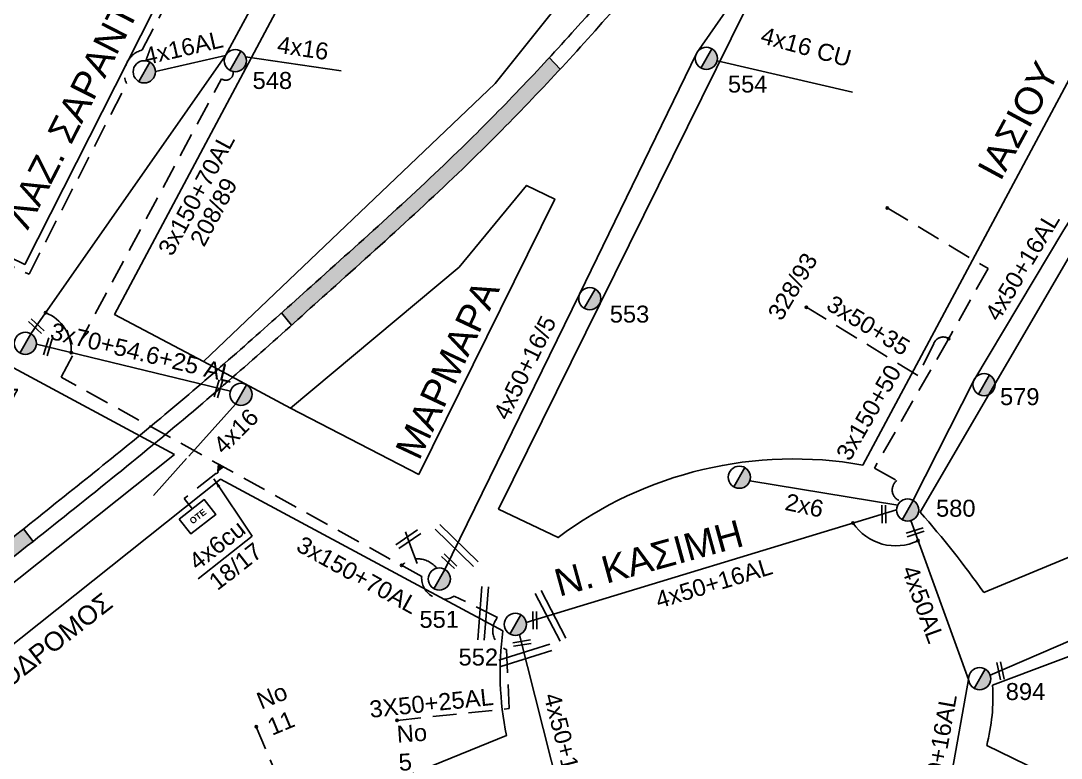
# Model space of a CAD drawing. Header units: millimetres. Extents: x 1091 to 3521, y 1177 to 2968.
# Drawn here: x 1707 to 1817.4, y 2702.1 to 2780.3 of the extents above; entities that cross this region are included whole.
import ezdxf
from ezdxf.enums import TextEntityAlignment as Align

# ---------------------------------------------------------------- set-up
doc = ezdxf.new("R2010")
doc.units = ezdxf.units.MM
doc.linetypes.add('DASHED', pattern=[19.05, 12.7, -6.35])
for name, color, linetype, lineweight in [('2x6', 7, 'SYN_LINE', 30), ('3x150+50', 7, 'Continuous', 30), ('3X50+25AL', 7, 'DASHED', 30), ('4x16', 7, 'Continuous', 30), ('4x50+16_5', 7, 'Continuous', 30), ('Άγνωστα', 7, 'Continuous', 30), ('Γυμνά εναέρια ΧΤ (3Φ)   4x16AL', 7, 'Continuous', 30), ('Γυμνά εναέρια ΧΤ (3Φ) 4x50AL', 7, 'Continuous', 30), ('Γυμνά εναέρια ΧΤ και ΦΟΠ (3Φ)   4x50+16AL', 7, 'Continuous', 30), ('Εναέρια παροχή ΧΤ 4x16', 7, 'SYN_LINE', 30), ('Καλωδια Χ.Τ. 3x50+35', 7, 'Continuous', 30), ('Καλώδια ΧΤ   3x150+70AL', 7, 'DASHED', 30), ('Καλώδια ΧΤ   3x150AL+50CU', 7, 'DASHED', 30), ('Συνεστραμμένα ΧΤ   3x70+54.6+25 AL', 7, 'SYN_LINE', 30), ('Υπόγεια Καλώδια Δικτύου ΧΤ   .15', 7, 'DASHED', 30), ('Υπόγεια καλώδια Παροχών ΧΤ   4x50AL', 7, 'DASHED', 30), ('Υπόγεια καλώδια Παροχών ΧΤ   4x6', 7, 'DASHED', 30)]:
    doc.layers.add(name, color=color, linetype=linetype, lineweight=lineweight)
for name, color, linetype in [('Pillar OTE', 7, 'Continuous'), ('TEXT ΚΑΛΩΔΙΩΝ', 7, 'Continuous'), ('Επιγραφές - Σχήματα', 7, 'Continuous'), ('Μηχανική τομή', 7, 'Continuous'), ('Στύλος ΦΜ', 7, 'Continuous'), ('Στύλος ΦΜ @ 1', 7, 'Continuous'), ('Συνδέσεις', 7, 'Continuous'), ('Τομή', 7, 'Continuous'), ('Υπόβαθρο ΔΕΗ', 7, 'Continuous')]:
    doc.layers.add(name, color=color, linetype=linetype)
doc.styles.add('arial', font='arial.ttf')
doc.styles.get("Standard").update_dxf_attribs({"font": 'arial.ttf', "height": 1.8})
doc.linetypes.add('SYN_LINE', pattern='A,0.5,-0.0001,["/\\/\\/\\/",Standard,S=0.1,R=0,X=0,Y=-0.05],-0.25', length=0.7501)
doc.dimstyles.new('ISO-25', dxfattribs={"dimtxt": 2.5, "dimasz": 2.5, "dimexe": 1.25, "dimexo": 0.625, "dimtad": 1, "dimtxsty": 'Standard', "dimcen": 2.5, "dimadec": 0, "dimazin": 0, "dimtfac": 1, "dimtmove": 0, "dimatfit": 3, "dimfxl": 1, "dimarcsym": 0})

# ---------------------------------------------------------------- blocks, each defined once
blk = doc.blocks.new('ΥΠΑΡΧΩΝ ΤΣΙΜΕΝΤΕΝΙΟΣ ΣΤΥΛΟΣ')
at = {"layer": 'Στύλος ΦΜ'}
blk.add_hatch(color=7, dxfattribs=at).paths.add_polyline_path([(-1.29, -2.28, 0.574793), (2.62, 0, 0.268822), (1.3, 2.27)])
at = {"layer": 'Στύλος ΦΜ', "color": 7}
blk.add_line((-1.29, -2.28), (1.3, 2.27), dxfattribs=at)
blk.add_circle((0, 0), 2.62, dxfattribs=at)
at = {"layer": 'Στύλος ΦΜ', "flags": 4}
for tag, p in [('ΑΡΙΘΜΟΣ', (-4.68, 8.05)), ('ΤΥΠΟΣ', (-4.91, 3.03))]:
    blk.add_attdef(tag, p, '', height=4, dxfattribs=at)
blk = doc.blocks.new('_ΣΥΝΔΕΣΗ')
at = {"layer": 'Συνδέσεις', "linetype": 'SYN_LINE', "ltscale": 40}
blk.add_hatch(color=256, dxfattribs=at).paths.add_polyline_path([(0.5, -0.01, 1), (-0.5, -0.01, 1)])
at = {"layer": 'Συνδέσεις'}
blk.add_circle((0, -0.01), 0.5, dxfattribs=at)
blk = doc.blocks.new('ΤΟΜΗ')
at = {"layer": 'Τομή', "ltscale": 40}
for p, q in [((11.33, -0.65), (-11.4, -0.65)), ((11.33, -3.42), (-11.4, -3.42))]:
    blk.add_line(p, q, dxfattribs=at)
blk = doc.blocks.new('ΜΗΧΑΝΙΚΗ ΤΟΜΗ')
at = {"layer": 'Μηχανική τομή', "ltscale": 40}
for p, q in [((-3.79, 1.21), (3.79, 1.21)), ((3.79, -0.34), (-3.79, -0.34))]:
    blk.add_line(p, q, dxfattribs=at)
blk = doc.blocks.new('PILLAR ΟΤΕ')
at = {"layer": 'Pillar OTE', "ltscale": 40}
blk.add_lwpolyline([(-3.31, 2.02), (3.39, 2.02), (3.39, -1.99), (-3.31, -1.99)], close=True, dxfattribs=at)
at = {"layer": 'Pillar OTE', "insert": (-1.81, 0.71), "char_height": 1.3575, "width": 109.961, "attachment_point": 1}
blk.add_mtext('{\\fArial|b1|i0|c161|p34;OTE}', dxfattribs=at)
blk = doc.blocks.new('τομή_')
at = {"layer": 'Επιγραφές - Σχήματα'}
for p, q in [((-1.287, -0.22), (0.131, 0.749)), ((-1.08, -0.463), (0.339, 0.506)), ((-0.662, 0.625), (-0.294, -0.367))]:
    blk.add_line(p, q, dxfattribs=at)

msp = doc.modelspace()

# ---------------------------------------------------------------- hatches: boundary and pattern name
at = {"layer": 'Pillar OTE', "ltscale": 40}
h = msp.add_hatch(color=256, dxfattribs=at)
h.dxf.hatch_style = 1
h.paths.add_polyline_path([(1727.97, 2733.29), (1727.91, 2732.56), (1728.52, 2732.99)])
at = {"layer": 'Υπόβαθρο ΔΕΗ', "lineweight": -3, "ltscale": 0.1}
h = msp.add_hatch(color=256, dxfattribs=at)
h.dxf.hatch_style = 1
edge = h.paths.add_edge_path()
edge.add_spline(control_points=[(1537.41, 2549.21), (1537.63, 2549.51), (1540.34, 2553.11), (1545.72, 2560.4), (1552.44, 2569.92), (1556.97, 2575.9), (1558.76, 2578.25)], knot_values=[260.98887, 260.98887, 260.98887, 260.98887, 262.113706, 274.518577, 288.177921, 297.038871, 297.038871, 297.038871, 297.038871], degree=3, periodic=0)
edge.add_line((1558.76, 2578.25), (1557.49, 2579.35))
edge.add_spline(control_points=[(1557.49, 2579.35), (1557.35, 2579.17), (1557.22, 2578.98), (1555.84, 2577.18), (1554.6, 2575.54), (1552.15, 2572.26), (1550.94, 2570.6), (1547.84, 2566.31), (1545.96, 2563.67), (1542.57, 2558.96), (1541.05, 2556.89), (1538.39, 2553.3), (1537.25, 2551.78), (1536.11, 2550.26)], knot_values=[261.050003, 261.050003, 261.050003, 261.050003, 261.732834, 261.732834, 267.859852, 267.859852, 273.986871, 273.986871, 283.703429, 283.703429, 291.439526, 291.439526, 297.142348, 297.142348, 297.142348, 297.142348], degree=3, periodic=0)
edge.add_line((1536.11, 2550.26), (1537.41, 2549.21))
edge = h.paths.add_edge_path()
edge.add_spline(control_points=[(1580.64, 2606.16), (1581.29, 2606.94), (1584.02, 2610.2), (1589.5, 2616.9), (1594.8, 2622.82), (1597.93, 2626.33), (1598.13, 2626.55)], knot_values=[332.50931, 332.50931, 332.50931, 332.50931, 335.550703, 345.259731, 358.48712, 359.372362, 359.372362, 359.372362, 359.372362], degree=3, periodic=0)
edge.add_spline(control_points=[(1598.13, 2626.55), (1600.08, 2628.74), (1602.02, 2630.93), (1603.98, 2633.1)], knot_values=[359.372362, 359.372362, 359.372362, 359.372362, 368.154974, 368.154974, 368.154974, 368.154974], degree=3, periodic=0)
edge.add_line((1603.98, 2633.1), (1602.91, 2634.4))
edge.add_spline(control_points=[(1602.91, 2634.4), (1602.29, 2633.71), (1601.67, 2633.03), (1599.69, 2630.81), (1598.32, 2629.28), (1596.96, 2627.75)], knot_values=[359.492505, 359.492505, 359.492505, 359.492505, 362.259038, 362.259038, 368.403252, 368.403252, 368.403252, 368.403252], degree=3, periodic=0)
edge.add_spline(control_points=[(1596.96, 2627.75), (1596.88, 2627.65), (1596.79, 2627.56), (1595.26, 2625.84), (1593.81, 2624.22), (1591.22, 2621.29), (1590.07, 2619.99), (1587.8, 2617.36), (1586.68, 2616.03), (1584.05, 2612.87), (1582.54, 2611.04), (1580.5, 2608.59), (1579.97, 2607.95), (1579.44, 2607.32)], knot_values=[332.62243, 332.62243, 332.62243, 332.62243, 333.004816, 333.004816, 339.531417, 339.531417, 344.713491, 344.713491, 349.895565, 349.895565, 357.003007, 357.003007, 359.492505, 359.492505, 359.492505, 359.492505], degree=3, periodic=0)
edge.add_line((1579.44, 2607.32), (1580.64, 2606.16))
edge = h.paths.add_edge_path()
edge.add_spline(control_points=[(1742.07, 2753.73), (1746.92, 2758.08), (1751.74, 2762.46), (1756.36, 2767.04)], knot_values=[551.674484, 551.674484, 551.674484, 551.674484, 571.199355, 571.199355, 571.199355, 571.199355], degree=3, periodic=0)
edge.add_spline(control_points=[(1756.36, 2767.04), (1756.38, 2767.06), (1758.22, 2768.88), (1760.04, 2770.74), (1761.81, 2772.6)], knot_values=[571.199355, 571.199355, 571.199355, 571.199355, 571.281656, 578.987754, 578.987754, 578.987754, 578.987754], degree=3, periodic=0)
edge.add_spline(control_points=[(1761.81, 2772.6), (1762.62, 2773.46), (1763.43, 2774.32), (1764.23, 2775.19)], knot_values=[578.987754, 578.987754, 578.987754, 578.987754, 582.527531, 582.527531, 582.527531, 582.527531], degree=3, periodic=0)
edge.add_line((1764.23, 2775.19), (1763.09, 2776.42))
edge.add_spline(control_points=[(1763.09, 2776.42), (1762.27, 2775.53), (1761.44, 2774.64), (1760.6, 2773.76)], knot_values=[579.000974, 579.000974, 579.000974, 579.000974, 582.663195, 582.663195, 582.663195, 582.663195], degree=3, periodic=0)
edge.add_spline(control_points=[(1760.6, 2773.76), (1760.38, 2773.53), (1760.16, 2773.3), (1757.94, 2770.97), (1755.91, 2768.92), (1753.33, 2766.4), (1752.81, 2765.91), (1752.3, 2765.41)], knot_values=[567.142828, 567.142828, 567.142828, 567.142828, 568.110213, 568.110213, 576.851211, 576.851211, 579.000974, 579.000974, 579.000974, 579.000974], degree=3, periodic=0)
edge.add_spline(control_points=[(1752.3, 2765.41), (1750.2, 2763.4), (1748.07, 2761.42), (1743.24, 2757.01), (1740.52, 2754.58), (1736.77, 2751.21), (1735.72, 2750.27), (1734.68, 2749.33)], knot_values=[543.23113, 543.23113, 543.23113, 543.23113, 552.002269, 552.002269, 562.923172, 562.923172, 567.142828, 567.142828, 567.142828, 567.142828], degree=3, periodic=0)
edge.add_line((1734.68, 2749.33), (1735.72, 2748.03))
edge.add_spline(control_points=[(1735.72, 2748.03), (1737.12, 2749.27), (1739.23, 2751.18), (1741.35, 2753.08), (1742.07, 2753.73)], knot_values=[543.137533, 543.137533, 543.137533, 543.137533, 548.757021, 551.674464, 551.674464, 551.674464, 551.674464], degree=3, periodic=0)
edge.add_spline(control_points=[(1742.07, 2753.73), (1742.07, 2753.73), (1742.07, 2753.73), (1742.07, 2753.73)], knot_values=[551.674464, 551.674464, 551.674464, 551.674464, 551.674484, 551.674484, 551.674484, 551.674484], degree=3, periodic=0)
edge = h.paths.add_edge_path()
edge.add_spline(control_points=[(1797.62, 2816.77), (1799.16, 2819.01), (1802.26, 2823.61), (1805.23, 2828.29), (1806.72, 2830.69)], knot_values=[635.891223, 635.891223, 635.891223, 635.891223, 644.044754, 652.524779, 652.524779, 652.524779, 652.524779], degree=3, periodic=0)
edge.add_spline(control_points=[(1806.72, 2830.69), (1806.74, 2830.72), (1806.75, 2830.75), (1806.77, 2830.78)], knot_values=[652.524779, 652.524779, 652.524779, 652.524779, 652.626047, 652.626047, 652.626047, 652.626047], degree=3, periodic=0)
edge.add_spline(control_points=[(1806.77, 2830.78), (1807.22, 2831.5), (1807.66, 2832.23), (1808.1, 2832.96)], knot_values=[652.626047, 652.626047, 652.626047, 652.626047, 655.179142, 655.179142, 655.179142, 655.179142], degree=3, periodic=0)
edge.add_line((1808.1, 2832.96), (1806.62, 2833.74))
edge.add_spline(control_points=[(1806.62, 2833.74), (1806.22, 2833.07), (1805.81, 2832.4), (1805.4, 2831.74)], knot_values=[652.722274, 652.722274, 652.722274, 652.722274, 655.080982, 655.080982, 655.080982, 655.080982], degree=3, periodic=0)
edge.add_spline(control_points=[(1805.35, 2831.66), (1803.45, 2828.56), (1801.49, 2825.51), (1798.41, 2820.89), (1797.33, 2819.3), (1796.25, 2817.72)], knot_values=[635.895337, 635.895337, 635.895337, 635.895337, 646.850294, 646.850294, 652.628958, 652.628958, 652.628958, 652.628958], degree=3, periodic=0)
edge.add_spline(control_points=[(1796.25, 2817.72), (1793.91, 2814.34), (1791.51, 2811), (1789.05, 2807.7)], knot_values=[623.496411, 623.496411, 623.496411, 623.496411, 635.895317, 635.895317, 635.895317, 635.895317], degree=3, periodic=0)
edge.add_spline(control_points=[(1789.05, 2807.7), (1788.25, 2806.62), (1787.44, 2805.55), (1786.63, 2804.49)], knot_values=[619.46154, 619.46154, 619.46154, 619.46154, 623.496411, 623.496411, 623.496411, 623.496411], degree=3, periodic=0)
edge.add_line((1786.63, 2804.49), (1787.88, 2803.37))
edge.add_spline(control_points=[(1787.88, 2803.37), (1788.7, 2804.45), (1789.52, 2805.54), (1790.33, 2806.63)], knot_values=[619.321416, 619.321416, 619.321416, 619.321416, 623.404559, 623.404559, 623.404559, 623.404559], degree=3, periodic=0)
edge.add_spline(control_points=[(1790.33, 2806.63), (1791.15, 2807.72), (1793.62, 2811.08), (1796.03, 2814.47), (1797.62, 2816.77)], knot_values=[623.404559, 623.404559, 623.404559, 623.404559, 627.502698, 635.891223, 635.891223, 635.891223, 635.891223], degree=3, periodic=0)
h = msp.add_hatch(color=256, dxfattribs=at)
h.dxf.hatch_style = 1
edge = h.paths.add_edge_path()
edge.add_spline(control_points=[(1686.89, 2708.24), (1687.84, 2708.98), (1695, 2714.55), (1702.12, 2720.18), (1708.28, 2725.08), (1708.3, 2725.09)], knot_values=[480.140819, 480.140819, 480.140819, 480.140819, 483.750221, 507.333051, 507.379034, 507.379034, 507.379034, 507.379034], degree=3, periodic=0)
edge.add_line((1708.3, 2725.09), (1707.29, 2726.42))
edge.add_spline(control_points=[(1707.29, 2726.42), (1705.83, 2725.26), (1704.36, 2724.09), (1697.95, 2719.01), (1693, 2715.11), (1687.3, 2710.67), (1686.57, 2710.11), (1685.84, 2709.54)], knot_values=[480.111372, 480.111372, 480.111372, 480.111372, 485.732626, 485.732626, 504.663601, 504.663601, 507.423105, 507.423105, 507.423105, 507.423105], degree=3, periodic=0)
edge.add_line((1685.84, 2709.54), (1686.89, 2708.24))
edge = h.paths.add_edge_path()
edge.add_line((1686.89, 2708.24), (1685.84, 2709.54))
edge.add_spline(control_points=[(1685.84, 2709.54), (1684.23, 2708.29), (1682.62, 2707.04), (1681.02, 2705.77)], knot_values=[474.002815, 474.002815, 474.002815, 474.002815, 480.111372, 480.111372, 480.111372, 480.111372], degree=3, periodic=0)
edge.add_line((1681.02, 2705.77), (1682.18, 2704.57))
edge.add_spline(control_points=[(1682.18, 2704.57), (1683.75, 2705.8), (1685.32, 2707.02), (1686.89, 2708.24)], knot_values=[474.177458, 474.177458, 474.177458, 474.177458, 480.140819, 480.140819, 480.140819, 480.140819], degree=3, periodic=0)

# ---------------------------------------------------------------- linework, layer by layer
at = {"layer": '2x6', "color": 5, "lineweight": -3, "ltscale": 15}
msp.add_lwpolyline([(1784.39, 2731.52), (1800.07, 2728.94)], dxfattribs=at)
at = {"layer": '3x150+50', "color": 5, "linetype": 'DASHED', "lineweight": -3, "ltscale": 0.2}
msp.add_lwpolyline([(1798.97, 2760.47), (1809.66, 2754.03), (1805.49, 2746.61)], dxfattribs=at)
msp.add_lwpolyline([(1805.49, 2746.61), (1797.6, 2732.87), (1799.98, 2731.55, 0.614149), (1800.4, 2729.35, 5.649875)], format="xyb", dxfattribs=at)
at = {"layer": '3X50+25AL', "color": 1, "lineweight": -3, "ltscale": 0.2}
msp.add_lwpolyline([(1746.94, 2706.1), (1758.83, 2707.35)], dxfattribs=at)
at = {"layer": '4x16', "color": 1, "lineweight": -3, "ltscale": 0.1}
msp.add_line((1730.86, 2776.52), (1740.99, 2775.02), dxfattribs=at)
at = {"layer": '4x16', "color": 1, "linetype": 'SYN_LINE', "lineweight": -3, "ltscale": 10}
for points in [[(1729.79, 2739.66), (1724.82, 2734.14)], [(1724.58, 2733.87), (1721.07, 2729.96)]]:
    msp.add_lwpolyline(points, dxfattribs=at)
at = {"layer": '4x50+16_5', "color": 27, "lineweight": -3, "ltscale": 0.1}
msp.add_lwpolyline([(1792.07, 2796.06), (1778.74, 2776.93), (1766.31, 2751.31), (1752.01, 2722.12)], dxfattribs=at)
at = {"layer": '4x50+16_5', "color": 5, "lineweight": -3, "ltscale": 0.1}
msp.add_lwpolyline([(1809.88, 2710.89), (1832.59, 2720.71), (1861.65, 2731.71), (1889.99, 2749.75)], dxfattribs=at)
at = {"layer": 'Pillar OTE', "ltscale": 40}
msp.add_lwpolyline([(1728.52, 2732.99), (1727.91, 2732.56), (1727.97, 2733.29), (1728.52, 2732.99)], dxfattribs=at)
at = {"layer": 'Γυμνά εναέρια ΧΤ (3Φ)   4x16AL', "color": 1, "lineweight": -3, "ltscale": 0.1}
msp.add_lwpolyline([(1728.72, 2776.65), (1721.28, 2774.94)], dxfattribs=at)
at = {"layer": 'Γυμνά εναέρια ΧΤ (3Φ) 4x50AL', "color": 5, "lineweight": -3, "ltscale": 0.1}
msp.add_lwpolyline([(1807.59, 2710.43), (1801.45, 2727.29)], dxfattribs=at)
at = {"layer": 'Γυμνά εναέρια ΧΤ και ΦΟΠ (3Φ)   4x50+16AL', "color": 1, "lineweight": -3, "ltscale": 0.1}
msp.add_lwpolyline([(1708.07, 2747.12), (1728.72, 2776.65), (1742.99, 2803.03), (1750.79, 2816.77), (1758.43, 2829.54)], dxfattribs=at)
at = {"layer": 'Γυμνά εναέρια ΧΤ και ΦΟΠ (3Φ)   4x50+16AL', "color": 5, "lineweight": -3, "ltscale": 0.1}
for points in [[(1801.71, 2729.45), (1808.16, 2742.18), (1817.72, 2758.14), (1829.19, 2776.2)], [(1799.95, 2728.45), (1760.65, 2716.49)], [(1804.84, 2694.98), (1807.59, 2710.43)]]:
    msp.add_lwpolyline(points, dxfattribs=at)
at = {"layer": 'Γυμνά εναέρια ΧΤ και ΦΟΠ (3Φ)   4x50+16AL', "color": 30, "lineweight": -3, "ltscale": 0.1}
msp.add_lwpolyline([(1759.93, 2715.19), (1764.96, 2695.29)], dxfattribs=at)
at = {"layer": 'Εναέρια παροχή ΧΤ 4x16', "color": 27, "lineweight": -3, "ltscale": 15}
msp.add_lwpolyline([(1780.91, 2776.08), (1795.29, 2772.77)], dxfattribs=at)
at = {"layer": 'Καλωδια Χ.Τ. 3x50+35', "color": 5, "linetype": 'DASHED', "lineweight": -3, "ltscale": 0.2}
msp.add_lwpolyline([(1805.49, 2746.61, 0.475514), (1803.89, 2746.08), (1802.22, 2742.69), (1790.39, 2749.93)], format="xyb", dxfattribs=at)
at = {"layer": 'Καλώδια ΧΤ   3x150+70AL', "color": 1, "lineweight": -3, "ltscale": 0.2}
msp.add_lwpolyline([(1758.83, 2707.35), (1758.55, 2713.62, -0.534354), (1757.61, 2717.03), (1753.01, 2719.27, -0.60596), (1749.55, 2721.36), (1711.27, 2742.53), (1728.3, 2774.17, 0.657258), (1729.54, 2774.95)], format="xyb", dxfattribs=at)
msp.add_arc((1749.14, 2720.73), 2.51, 37.1332, 133.702, dxfattribs=at)
at = {"layer": 'Καλώδια ΧΤ   3x150AL+50CU', "color": 173, "lineweight": -3, "ltscale": 0.2}
msp.add_lwpolyline([(1671.38, 2771.14, -0.641866), (1672.96, 2769.77), (1707.87, 2753.44), (1718.23, 2773.68, -0.456726), (1719.87, 2777.24), (1738.21, 2812.09)], format="xyb", dxfattribs=at)
at = {"layer": 'Συνεστραμμένα ΧΤ   3x70+54.6+25 AL', "color": 7, "lineweight": -3, "ltscale": 15}
msp.add_lwpolyline([(1729.24, 2741.03), (1708.66, 2746.03)], dxfattribs=at)
at = {"layer": 'Υπόβαθρο ΔΕΗ', "lineweight": -3, "ltscale": 0.1}
for points in [[(1594.73, 2809.66), (1598.51, 2872.21), (1634.27, 2914.27), (1748.5, 2835.58), (1707.42, 2754.48)], [(1726.4, 2744.19), (1757.35, 2773.69), (1784.73, 2807.96), (1758.22, 2826.62), (1716.96, 2749.18)]]:
    msp.add_lwpolyline(points, close=True, dxfattribs=at)
for points in [[(1796.36, 2733.19), (1822.1, 2781.26), (1797.16, 2798.39), (1788.55, 2790.93), (1757.71, 2728.51), (1764.02, 2725.5, -0.208352), (1796.36, 2733.19, 31.866495)], [(1809.22, 2719.66), (1865.75, 2743.12), (1869.65, 2749.13), (1830.28, 2775.85), (1802.47, 2728.18, -0.025585), (1809.22, 2719.66, 1.038621)], [(1809.52, 2703.44), (1854.25, 2681.64), (1892.02, 2733.48), (1885.09, 2738), (1810.14, 2709.83, -0.079481), (1809.52, 2703.44, 2.55059)], [(1691.51, 2702.51), (1706.86, 2683.46), (1758.54, 2704.49, -0.083121), (1758.17, 2715.59), (1728.2, 2731.69)]]:
    msp.add_lwpolyline(points, format="xyb", dxfattribs=at)
for points in [[(1763.09, 2776.42), (1764.23, 2775.19)], [(1749.23, 2732.19), (1763.67, 2761.42), (1760.68, 2762.87), (1753.54, 2754.19), (1735.64, 2739.21), (1749.23, 2732.19)], [(1734.68, 2749.33), (1735.72, 2748.03)], [(1726.4, 2744.19), (1735.64, 2739.21)], [(1723.33, 2734.3), (1705.3, 2743.99), (1671.33, 2727.55), (1688.32, 2706.46)], [(1723.33, 2734.3), (1688.32, 2706.46)], [(1728.2, 2731.69), (1691.51, 2702.51)], [(1707.29, 2726.42), (1708.3, 2725.09)], [(1731.55, 2725.66), (1725.84, 2721.11)], [(1748.41, 2724.5), (1749.07, 2722.73)]]:
    msp.add_lwpolyline(points, dxfattribs=at)
at = {"layer": 'Υπόβαθρο ΔΕΗ', "lineweight": -3}
for centre, radius, start, end in [((1708.06, 2745.35), 4.3, 357.0775, 68.5817), ((1799.86, 2730.08), 5.46, 213.7348, 295.7086)]:
    msp.add_arc(centre, radius, start, end, dxfattribs=at)
at = {"layer": 'Υπόβαθρο ΔΕΗ', "lineweight": -3, "ltscale": 0.1}
msp.add_open_spline([(1335.62, 2395.81), (1336.34, 2395.82), (1337.06, 2395.82), (1339.21, 2395.84), (1340.64, 2395.87), (1343.27, 2395.99), (1344.48, 2396.09), (1346.9, 2396.36), (1348.11, 2396.54), (1351.72, 2397.19), (1354.12, 2397.77), (1358.13, 2398.94), (1359.76, 2399.47), (1362.99, 2400.61), (1364.6, 2401.22), (1367.63, 2402.41), (1369.06, 2402.97), (1371.9, 2404.12), (1373.31, 2404.7), (1376.69, 2406.13), (1378.64, 2407), (1382.85, 2408.99), (1385.09, 2410.14), (1389.15, 2412.33), (1390.97, 2413.35), (1394.59, 2415.42), (1396.39, 2416.48), (1400.22, 2418.81), (1402.25, 2420.1), (1406.26, 2422.75), (1408.24, 2424.12), (1413.14, 2427.59), (1416.05, 2429.72), (1420.99, 2433.36), (1423.02, 2434.88), (1427.09, 2437.9), (1429.12, 2439.41), (1434.15, 2443.21), (1437.14, 2445.51), (1444.06, 2451.04), (1447.96, 2454.32), (1453.69, 2459.41), (1455.6, 2461.15), (1459.36, 2464.68), (1461.23, 2466.47), (1464.92, 2470.03), (1466.74, 2471.79), (1470.4, 2475.3), (1472.23, 2477.04), (1477.73, 2482.27), (1481.39, 2485.75), (1488.55, 2492.85), (1492.05, 2496.47), (1496.91, 2501.86), (1498.38, 2503.55), (1501.26, 2506.97), (1502.68, 2508.7), (1505.81, 2512.59), (1507.52, 2514.75), (1510.54, 2518.5), (1511.83, 2520.09), (1514.44, 2523.25), (1515.75, 2524.82), (1519.68, 2529.52), (1522.3, 2532.64), (1527.41, 2538.95), (1529.93, 2542.15), (1534.8, 2548.51), (1537.17, 2551.66), (1541.05, 2556.89), (1542.57, 2558.96), (1545.96, 2563.67), (1547.84, 2566.31), (1550.94, 2570.6), (1552.15, 2572.26), (1554.6, 2575.54), (1555.84, 2577.18), (1558.42, 2580.57), (1559.76, 2582.33), (1562.59, 2586.05), (1564.07, 2588.03), (1567.05, 2591.99), (1568.55, 2593.97), (1571.26, 2597.43), (1572.46, 2598.92), (1574.88, 2601.87), (1576.1, 2603.33), (1578.56, 2606.27), (1579.8, 2607.75), (1582.54, 2611.04), (1584.05, 2612.87), (1586.68, 2616.03), (1587.8, 2617.36), (1590.07, 2619.99), (1591.22, 2621.29), (1593.81, 2624.22), (1595.26, 2625.84), (1598.15, 2629.09), (1599.6, 2630.72), (1603.17, 2634.7), (1605.3, 2637.05), (1609.65, 2641.68), (1611.86, 2643.97), (1616.26, 2648.34), (1618.44, 2650.44), (1622.85, 2654.49), (1625.07, 2656.45), (1629.56, 2660.29), (1631.83, 2662.18), (1635.63, 2665.38), (1637.18, 2666.68), (1641.77, 2670.66), (1644.77, 2673.39), (1649.56, 2677.8), (1651.36, 2679.46), (1654.94, 2682.79), (1656.73, 2684.46), (1660.28, 2687.82), (1662.05, 2689.52), (1665.18, 2692.45), (1666.52, 2693.69), (1669.26, 2696.12), (1670.64, 2697.32), (1674.84, 2700.86), (1677.68, 2703.15), (1683.03, 2707.36), (1685.53, 2709.3), (1693, 2715.11), (1697.95, 2719.01), (1705.34, 2724.87), (1707.79, 2726.82), (1712.69, 2730.71), (1715.12, 2732.67), (1719.85, 2736.52), (1722.14, 2738.41), (1728.94, 2744.18), (1733.37, 2748.16), (1740.52, 2754.58), (1743.24, 2757.01), (1748.6, 2761.91), (1751.25, 2764.38), (1755.91, 2768.92), (1757.94, 2770.97), (1761.94, 2775.16), (1763.91, 2777.29), (1769.01, 2782.94), (1772.1, 2786.49), (1778.15, 2793.7), (1781.11, 2797.36), (1789.42, 2808.02), (1794.6, 2815.15), (1801.5, 2825.53), (1803.47, 2828.61), (1806.9, 2834.17), (1808.38, 2836.64), (1811.3, 2841.69), (1812.73, 2844.27), (1815.62, 2849.45), (1817.06, 2852.05), (1819.5, 2856.28), (1820.48, 2857.91), (1822.45, 2861.14), (1823.46, 2862.74), (1826.07, 2866.84), (1827.69, 2869.31), (1830.94, 2874.25), (1832.57, 2876.71), (1836.34, 2882.38), (1838.47, 2885.59), (1842.73, 2892.02), (1844.86, 2895.24), (1848.41, 2900.62), (1849.83, 2902.78), (1852.69, 2907.1), (1854.13, 2909.26), (1856.89, 2913.28), (1858.2, 2915.14), (1860.9, 2918.81), (1862.29, 2920.62), (1865.12, 2924.19), (1866.55, 2925.94), (1869.38, 2929.37), (1870.77, 2931.03), (1873.55, 2934.37), (1874.93, 2936.04), (1879.14, 2941.04), (1882.01, 2944.34), (1886.07, 2948.6), (1887.12, 2949.67), (1889.25, 2951.77), (1890.32, 2952.8), (1891.48, 2953.92), (1891.56, 2954), (1891.65, 2954.08)], degree=3, knots=[0, 0, 0, 0, 2.166148, 2.166148, 6.498445, 6.498445, 10.265763, 10.265763, 14.03308, 14.03308, 21.567715, 21.567715, 26.783111, 26.783111, 31.998507, 31.998507, 36.609107, 36.609107, 41.219706, 41.219706, 47.702734, 47.702734, 55.361699, 55.361699, 61.656862, 61.656862, 67.952024, 67.952024, 75.225312, 75.225312, 82.498599, 82.498599, 93.336109, 93.336109, 100.938237, 100.938237, 108.540365, 108.540365, 119.906013, 119.906013, 135.262764, 135.262764, 143.046265, 143.046265, 150.829766, 150.829766, 158.421213, 158.421213, 166.01266, 166.01266, 181.195553, 181.195553, 196.378447, 196.378447, 203.139727, 203.139727, 209.901007, 209.901007, 218.17125, 218.17125, 224.294478, 224.294478, 230.417706, 230.417706, 242.664163, 242.664163, 254.910619, 254.910619, 266.752825, 266.752825, 274.488922, 274.488922, 284.205481, 284.205481, 290.332499, 290.332499, 296.459518, 296.459518, 303.102773, 303.102773, 310.521928, 310.521928, 317.941082, 317.941082, 323.632036, 323.632036, 329.322989, 329.322989, 335.111928, 335.111928, 342.21937, 342.21937, 347.401444, 347.401444, 352.583519, 352.583519, 359.110119, 359.110119, 365.636719, 365.636719, 375.115877, 375.115877, 384.595036, 384.595036, 393.595586, 393.595586, 402.417975, 402.417975, 411.240365, 411.240365, 417.351182, 417.351182, 429.572817, 429.572817, 436.920313, 436.920313, 444.267808, 444.267808, 451.615303, 451.615303, 457.062825, 457.062825, 462.510346, 462.510346, 473.405389, 473.405389, 482.870876, 482.870876, 501.801851, 501.801851, 511.190138, 511.190138, 520.578425, 520.578425, 529.535879, 529.535879, 547.450786, 547.450786, 558.371689, 558.371689, 569.292592, 569.292592, 578.03359, 578.03359, 586.774588, 586.774588, 600.952588, 600.952588, 615.130587, 615.130587, 641.674, 641.674, 652.706754, 652.706754, 661.38308, 661.38308, 670.280364, 670.280364, 679.177647, 679.177647, 684.825847, 684.825847, 690.474048, 690.474048, 699.322624, 699.322624, 708.1712, 708.1712, 719.749064, 719.749064, 731.326928, 731.326928, 739.082483, 739.082483, 746.838037, 746.838037, 753.616582, 753.616582, 760.393168, 760.393168, 767.169755, 767.169755, 773.671582, 773.671582, 780.173409, 780.173409, 793.177063, 793.177063, 797.627508, 797.627508, 802.077954, 802.077954, 802.435638, 802.435638, 802.435638, 802.435638], dxfattribs=at)
msp.add_spline([(1335.62, 2394.14), (1344.53, 2394.43), (1360.48, 2397.96), (1368.34, 2400.9), (1382.02, 2406.76), (1392.47, 2412.29), (1404.4, 2419.53), (1414.47, 2426.51), (1424.18, 2433.66), (1440.74, 2446.25), (1456.58, 2459.8), (1469.4, 2472.03), (1484.71, 2486.71), (1500.03, 2502.92), (1512.41, 2518.15), (1525.7, 2534.19), (1538.08, 2550.11), (1545.44, 2560.09), (1553.43, 2571.17), (1563.13, 2584.01), (1572.27, 2596), (1582.59, 2608.49), (1588.81, 2615.95), (1597.54, 2625.89), (1607.98, 2637.46), (1622.14, 2651.57), (1629.32, 2657.89), (1640, 2666.91), (1650.61, 2676.5), (1659.43, 2684.72), (1668.7, 2693.39), (1689.74, 2710.46), (1708.26, 2725.06), (1725.86, 2739.38), (1739.9, 2751.78), (1756.42, 2767.09), (1769.1, 2780.57), (1783, 2797.11), (1792.76, 2809.93), (1802.17, 2823.54), (1812.07, 2839.71), (1821.05, 2855.6), (1829.39, 2868.85), (1841, 2886.39), (1851.12, 2901.71), (1861.81, 2917.22), (1872.99, 2931.09), (1887.34, 2947.5), (1892.81, 2952.88)], degree=3, dxfattribs=at)
at = {"layer": 'Υπόγεια Καλώδια Δικτύου ΧΤ   .15', "color": 27, "lineweight": -3, "ltscale": 0.2}
msp.add_lwpolyline([(1731.99, 2705.43), (1736.6, 2694.41)], dxfattribs=at)
at = {"layer": 'Υπόγεια καλώδια Παροχών ΧΤ   4x6', "color": 1, "lineweight": -3, "ltscale": 0.2}
msp.add_lwpolyline([(1727.91, 2732.56, -0.700043), (1727.7, 2732.31), (1724.34, 2729.63), (1725.24, 2728.5)], format="xyb", dxfattribs=at)

# ---------------------------------------------------------------- block references
at = {"layer": 'Pillar OTE', "xscale": 0.5, "yscale": 0.5, "zscale": 0.5, "rotation": 38}
msp.add_blockref('PILLAR ΟΤΕ', (1725.75, 2727.68), dxfattribs=at)
at = {"layer": 'Επιγραφές - Σχήματα', "xscale": 1.626554804041513, "yscale": 1.626554804041513, "zscale": 1.626554804041513}
msp.add_blockref('τομή_', (1748.89, 2725.1), dxfattribs=at)
at = {"layer": 'Μηχανική τομή', "lineweight": -3}
for p, xscale, yscale, zscale, rotation in [((1708.57, 2747.85), 0.2499999999999673, 0.2499999999999673, 0.2499999999999673, 316.5507293023007), ((1709.77, 2745.76), 0.2499999999999673, 0.2499999999999673, 0.2499999999999673, 253.3739081919148), ((1727.86, 2741.31), 0.2499999999999673, 0.2499999999999673, 0.2499999999999673, 253.3739081919148), ((1798.48, 2727.98), 0.2499999999999673, 0.2499999999999673, 0.2499999999999673, 270.8846280503951), ((1801.89, 2726.16), 0.2499999999999672, 0.2499999999999672, 0.2499999999999672, 197.7684913368912), ((1752.4, 2722.91), 0.2499999999999673, 0.2499999999999673, 0.2499999999999673, 316.5507293023007), ((1761.46, 2716.71), 0.2499999999999673, 0.2499999999999673, 0.2499999999999673, 270.8846280503951), ((1760.21, 2714.19), 0.2499999999999673, 0.2499999999999673, 0.2499999999999673, 8.805124745363765), ((1810.88, 2711.33), 0.2499999999999673, 0.2499999999999673, 0.2499999999999673, 282.1213920811816)]:
    msp.add_blockref('ΜΗΧΑΝΙΚΗ ΤΟΜΗ', p, dxfattribs=dict(at, xscale=xscale, yscale=yscale, zscale=zscale, rotation=rotation))
at = {"layer": 'Στύλος ΦΜ @ 1', "lineweight": -3, "ltscale": 40}
ref = msp.add_blockref('ΥΠΑΡΧΩΝ ΤΣΙΜΕΝΤΕΝΙΟΣ ΣΤΥΛΟΣ', (1729.76, 2776.1), dxfattribs=dict(at, xscale=0.4499999999998181, yscale=0.4499999999998181, zscale=0.4499999999998181))
ref.add_attrib('ΤΥΠΟΣ', '548', (1731.6, 2773.1), dxfattribs={"layer": 'Στύλος ΦΜ', "height": 1.8, "flags": 4})
ref = msp.add_blockref('ΥΠΑΡΧΩΝ ΤΣΙΜΕΝΤΕΝΙΟΣ ΣΤΥΛΟΣ', (1779.76, 2776.34), dxfattribs=dict(at, xscale=0.4499999999998181, yscale=0.4499999999998181, zscale=0.4499999999998181))
ref.add_attrib('ΤΥΠΟΣ', '554', (1782.05, 2772.72), dxfattribs={"layer": 'Στύλος ΦΜ', "height": 1.8, "flags": 4})
at = {"layer": 'Στύλος ΦΜ @ 1', "lineweight": -3, "ltscale": 40, "xscale": 0.4499999999998181, "yscale": 0.4499999999998181, "zscale": 0.4499999999998181}
for p in [(1720.1, 2774.92), (1730.37, 2740.69), (1783.27, 2731.9)]:
    msp.add_blockref('ΥΠΑΡΧΩΝ ΤΣΙΜΕΝΤΕΝΙΟΣ ΣΤΥΛΟΣ', p, dxfattribs=at)
at = {"layer": 'Στύλος ΦΜ @ 1', "lineweight": -3, "ltscale": 40}
ref = msp.add_blockref('ΥΠΑΡΧΩΝ ΤΣΙΜΕΝΤΕΝΙΟΣ ΣΤΥΛΟΣ', (1767.39, 2750.85), dxfattribs=dict(at, xscale=0.4499999999998181, yscale=0.4499999999998181, zscale=0.4499999999998181))
ref.add_attrib('ΤΥΠΟΣ', '553', (1769.51, 2748.31), dxfattribs={"layer": 'Στύλος ΦΜ', "height": 1.8, "flags": 4})
ref = msp.add_blockref('ΥΠΑΡΧΩΝ ΤΣΙΜΕΝΤΕΝΙΟΣ ΣΤΥΛΟΣ', (1707.48, 2746.1), dxfattribs=dict(at, xscale=0.4499999999998181, yscale=0.4499999999998181, zscale=0.4499999999998181))
ref.add_attrib('ΤΥΠΟΣ', '547', (1702.64, 2739.48), dxfattribs={"layer": 'Στύλος ΦΜ', "height": 1.8, "flags": 4})
ref = msp.add_blockref('ΥΠΑΡΧΩΝ ΤΣΙΜΕΝΤΕΝΙΟΣ ΣΤΥΛΟΣ', (1809.24, 2741.73), dxfattribs=dict(at, xscale=0.4499999999998181, yscale=0.4499999999998181, zscale=0.4499999999998181))
ref.add_attrib('ΤΥΠΟΣ', '579', (1810.93, 2739.55), dxfattribs={"layer": 'Στύλος ΦΜ', "height": 1.8, "flags": 4})
ref = msp.add_blockref('ΥΠΑΡΧΩΝ ΤΣΙΜΕΝΤΕΝΙΟΣ ΣΤΥΛΟΣ', (1801.12, 2728.42), dxfattribs=dict(at, xscale=0.4499999999998181, yscale=0.4499999999998181, zscale=0.4499999999998181))
ref.add_attrib('ΤΥΠΟΣ', '580', (1804.14, 2727.71), dxfattribs={"layer": 'Στύλος ΦΜ', "height": 1.8, "flags": 4})
ref = msp.add_blockref('ΥΠΑΡΧΩΝ ΤΣΙΜΕΝΤΕΝΙΟΣ ΣΤΥΛΟΣ', (1751.42, 2721.1), dxfattribs=dict(at, xscale=0.4499999999998181, yscale=0.4499999999998181, zscale=0.4499999999998181))
ref.add_attrib('ΤΥΠΟΣ', '551', (1749.31, 2715.92), dxfattribs={"layer": 'Στύλος ΦΜ', "height": 1.8, "flags": 4})
ref = msp.add_blockref('ΥΠΑΡΧΩΝ ΤΣΙΜΕΝΤΕΝΙΟΣ ΣΤΥΛΟΣ', (1759.49, 2716.28), dxfattribs=dict(at, xscale=0.4499999999998181, yscale=0.4499999999998181, zscale=0.4499999999998181))
ref.add_attrib('ΤΥΠΟΣ', '552', (1753.46, 2711.92), dxfattribs={"layer": 'Στύλος ΦΜ', "height": 1.8, "flags": 4})
ref = msp.add_blockref('ΥΠΑΡΧΩΝ ΤΣΙΜΕΝΤΕΝΙΟΣ ΣΤΥΛΟΣ', (1808.77, 2710.52), dxfattribs=dict(at, xscale=0.4499999999998181, yscale=0.4499999999998181, zscale=0.4499999999998181))
ref.add_attrib('ΤΥΠΟΣ', '894', (1811.54, 2708.26), dxfattribs={"layer": 'Στύλος ΦΜ', "height": 1.8, "flags": 4})
at = {"layer": 'Συνδέσεις', "lineweight": -3, "xscale": 0.25, "yscale": 0.25, "zscale": 0.25}
for p in [(1798.97, 2760.47), (1790.39, 2749.94), (1709.63, 2749.36), (1805.49, 2746.61), (1712.36, 2745.13), (1795.32, 2727.05), (1802.23, 2725.16), (1747.41, 2722.54), (1731.99, 2705.43), (1746.94, 2706.1)]:
    msp.add_blockref('_ΣΥΝΔΕΣΗ', p, dxfattribs=at)
at = {"layer": 'Τομή', "lineweight": -3}
for p, xscale, yscale, zscale, rotation in [((1753.63, 2725.02), 0.2499999999999997, 0.2499999999999997, 0.2499999999999997, 315.5933292646647), ((1756.57, 2717.41), 0.2499999999999996, 0.2499999999999996, 0.2499999999999996, 265.5345624412858), ((1763.69, 2717.42), 0.2499999999999997, 0.2499999999999997, 0.2499999999999997, 297.6406330704277), ((1760.4, 2713.49), 0.2499999999999998, 0.2499999999999998, 0.2499999999999998, 17.31327796342714)]:
    msp.add_blockref('ΤΟΜΗ', p, dxfattribs=dict(at, xscale=xscale, yscale=yscale, zscale=zscale, rotation=rotation))

# ---------------------------------------------------------------- texts
at = {"lineweight": -3, "ltscale": 40, "width": 64.8866, "style": 'arial'}
for s, insert, char_height, attachment_point, rotation in [('ΛΑΖ. ΣΑΡΑΝΤΟΓΛΟΥ', (1705.15, 2759.35), 2.9, 1, 63.0922), ('ΙΑΣΙΟΥ', (1808.42, 2764.59), 2.9, 1, 61.5278), ('ΜΑΡΜΑΡΑ', (1746.65, 2734.8), 2.9, 1, 64.8228), ('Ν. ΚΑΣΙΜΗ', (1763.37, 2722.01), 2.9, 1, 15.3532), ('ΠΕΖΟΔΡΟΜΟΣ', (1715.69, 2719.8), 2, 3, 38)]:
    msp.add_mtext(s, dxfattribs=dict(at, insert=insert, char_height=char_height, attachment_point=attachment_point, rotation=rotation))
at = {"layer": 'TEXT ΚΑΛΩΔΙΩΝ', "lineweight": -3, "ltscale": 0.1, "style": 'arial'}
for s, rotation, p in [('4x16 CU', 344.6179, (1790.35, 2777.57)), ('4x16AL', 12.971, (1724.25, 2777.47)), ('4x16', 351.6171, (1736.95, 2777.44)), ('3x150+70AL', 61.7022, (1725.63, 2761.92)), ('4x50+16AL', 59.0644, (1813.3, 2754.27)), (' 3x50+35', 328.5197, (1796.67, 2748.2)), ('4x50+16/5', 63.902, (1760.49, 2743.53)), (' 3x70+54.6+25 AL', 346.3269, (1719.53, 2745.2)), ('3x150+50', 60.1177, (1796.98, 2738.77)), ('4x16', 44.8262, (1729.83, 2736.8)), ('2x6', 348.0004, (1790.17, 2728.91)), ('3x150+70AL', 331.0479, (1742.74, 2721.53)), ('4x50+16AL', 16.9303, (1780.56, 2720.67)), (' 4x50AL', 289.9986, (1802.65, 2718.75)), ('3X50+25AL', 6.0014, (1750.58, 2707.95)), ('4x50+16AL', 284.202, (1764.93, 2702.75)), ('4x50+16AL', 79.9051, (1804.36, 2702.56))]:
    msp.add_text(s, height=1.8, rotation=rotation, dxfattribs=at).set_placement(p, align=Align.MIDDLE_CENTER)
at = {"layer": 'Άγνωστα', "color": 7, "lineweight": -3, "insert": (1724.86, 2757.08), "char_height": 1.8, "attachment_point": 1, "rotation": 62}
msp.add_mtext_dynamic_manual_height_columns('208/89', width=1.8, gutter_width=2.31, heights=[0.0453], dxfattribs=at)
at = {"layer": 'Άγνωστα', "color": 7, "lineweight": -3, "insert": (1786.18, 2749.29), "char_height": 1.8, "width": 4.551914400963141e-14, "attachment_point": 1, "rotation": 59.3758}
msp.add_mtext('328/93', dxfattribs=at)
at = {"layer": 'Άγνωστα', "color": 7, "lineweight": -3}
note = msp.add_mtext_dynamic_manual_height_columns('No ', width=1.8, gutter_width=2.31, heights=[0.0453, 0], dxfattribs=dict(at, insert=(1728.03, 2707.32), char_height=1.8, attachment_point=1, rotation=22.4635))
for column, words in zip(note.columns.linked_columns, ['11']):
    column.text = words
note = msp.add_mtext_dynamic_manual_height_columns('No ', width=1.8, gutter_width=2.31, heights=[0.0453, 0], dxfattribs=dict(at, insert=(1742.74, 2705.24), char_height=1.8, attachment_point=1, rotation=3.9339))
for column, words in zip(note.columns.linked_columns, ['5']):
    column.text = words
at = {"layer": 'Υπόγεια καλώδια Παροχών ΧΤ   4x50AL', "color": 7, "ltscale": 0.2, "char_height": 1.8, "attachment_point": 1, "rotation": 38}
for s, insert in [('4x6cu', (1724.63, 2723.36)), ('18/17', (1726.75, 2721.22))]:
    msp.add_mtext_dynamic_manual_height_columns(s, width=1.8, gutter_width=12.5, heights=[0.118], dxfattribs=dict(at, insert=insert))

# ---------------------------------------------------------------- leaders
at = {"layer": 'Επιγραφές - Σχήματα', "ltscale": 40}
msp.add_leader([(1727.49, 2731.72), (1731.55, 2725.66)], dimstyle='ISO-25', override={"dimasz": 1, "dimtad": 0}, dxfattribs=at)

doc.saveas('drawing.dxf')
